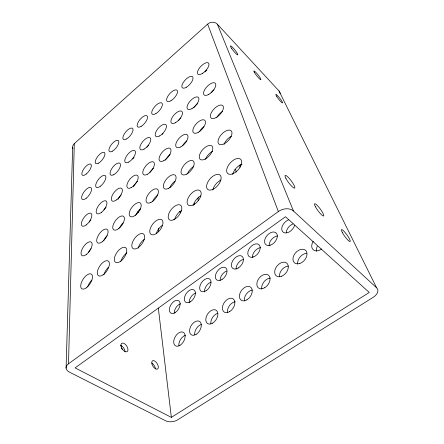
<?xml version="1.0" encoding="UTF-8"?>
<svg xmlns="http://www.w3.org/2000/svg" width="444" height="444" viewBox="0 0 444 444"><rect width="100%" height="100%" fill="white"/><g stroke="black" fill="none" stroke-linecap="round" stroke-linejoin="round"><path stroke-width="0.67" d="M68.498 363.786L74.292 143.634L207.631 24.131A7.043 6.488 -33.5 0 1 217.371 24.215L278.987 90.931L376.617 287.817A9.774 6.077 -21.3 0 1 373.315 297.23L177.511 419.913A8.403 4.718 -8.9 0 1 165.806 420.884L69.297 372.055A9.585 5.866 -3.4 0 1 68.498 363.786L278.349 211.549A11.056 8.048 -20 0 1 293.473 211.011L376.617 287.817M66.089 368.143L72.661 147.43M171.362 417.382L369.258 292.457L285.503 216.733L75.092 367.893L171.362 417.382L158.325 308.119M217.371 24.215L293.473 211.011M207.631 24.131L278.349 211.549M137.823 211.871A3.413 1.399 51 0 1 138.35 212.576M139.433 209.457A3.419 1.388 51 0 1 140.032 210.101M151.948 363.087A4.829 2.503 58.6 0 1 155.428 368.925M321.717 248.99A8.492 5.922 -45.8 0 1 313.175 249.711A8.492 5.922 -45.8 0 1 313.253 241.286M294.6 225.408A7.914 5.167 -47.2 0 1 286.929 232.834A7.914 5.167 -47.2 0 1 281.779 228.122A7.914 5.167 -47.2 0 1 288.539 219.874M219.88 180.042A6.588 3.596 -49.2 0 1 220.823 180.353M234.943 169.38A6.666 3.663 -48.1 0 1 236.064 172.194M239.943 167.305A6.749 3.73 -47 0 1 240.232 164.741M198.335 200.66A6.516 3.53 -50.2 0 1 198.457 197.064M194.283 203.352A6.449 3.463 -51.2 0 1 194.233 204.59M179.271 211.633A6.394 3.397 -52.2 0 1 180.653 212.715M158.702 231.357A6.338 3.324 -53 0 1 158.858 228.172M178.804 345.493A7.77 4.834 -60 0 1 185.509 335.276M194.627 334.726A7.814 4.973 -58.9 0 1 201.371 324.42M210.822 323.709A7.87 5.117 -57.6 0 1 217.599 313.314M227.406 312.454A7.937 5.261 -56.1 0 1 235.276 301.742M244.372 300.882A8.009 5.4 -54.4 0 1 252.314 290.06M261.76 289.055A8.092 5.544 -52.5 0 1 270.324 278.066M279.47 276.662A8.192 5.689 -50.5 0 1 288.228 266.084M297.685 263.997A8.297 5.822 -48.2 0 1 306.554 253.285M316.411 251.249A8.43 5.95 -45.7 0 1 317.299 246.342M174.198 313.331A7.326 4.396 -57.6 0 1 180.575 303.702M189.172 302.753A7.376 4.512 -56.5 0 1 195.588 293.046M204.479 291.947A7.437 4.629 -55.3 0 1 210.928 282.156M220.091 280.408A7.498 4.745 -53.9 0 1 226.612 271.045M236.075 269.086A7.576 4.862 -52.4 0 1 243.673 259.363M252.436 257.526A7.659 4.973 -50.8 0 1 260.622 247.63M269.169 245.943A7.753 5.089 -49 0 1 277.456 235.925M286.236 232.556A7.864 5.195 -47.1 0 1 292.99 223.898M87.618 286.891A8.697 4.207 -57.2 0 1 91.847 280.158M103.929 274.753A8.758 4.34 -56.4 0 1 108.358 267.327M121.04 260.994A8.836 4.479 -55.4 0 1 126.89 252.841M138.251 248.196A8.919 4.618 -54.4 0 1 144.317 239.316M156.255 233.711A9.013 4.756 -53.3 0 1 162.21 225.38M174.581 219.508A9.124 4.895 -52 0 1 181.763 210.373M193.379 205.195A9.252 5.039 -50.7 0 1 200.805 195.854M212.748 189.943A9.391 5.173 -49.2 0 1 220.735 180.253M232.689 174.492A9.552 5.306 -47.6 0 1 242.08 164.158M224.087 144.294A8.98 4.662 -47.1 0 1 231.341 136.253M217.044 117.011A8.48 4.124 -46.7 0 1 222.455 111.461M199.606 131.38A8.342 4.035 -47.9 0 1 203.818 126.673M205.483 159.191A8.83 4.551 -48.4 0 1 212.615 151.282M187.385 173.904A8.702 4.446 -49.7 0 1 193.839 166.411M182.612 145.582A8.22 3.952 -49 0 1 186.763 140.948M178.616 120.324A7.787 3.535 -48.5 0 1 180.924 117.926M193.862 107.681A7.903 3.602 -47.5 0 1 197.497 103.752M211.061 92.724A8.031 3.674 -46.5 0 1 213.975 89.827M205.034 71.917A7.631 3.291 -46.4 0 1 206.882 70.052M162.232 134.399A7.681 3.458 -49.4 0 1 163.004 133.339M165.457 160.173A8.103 3.857 -50 0 1 170.163 154.445M169.797 187.768A8.58 4.335 -50.8 0 1 175.053 181.097M152.619 201.532A8.475 4.224 -52 0 1 157.809 194.938M149.9 172.35A7.998 3.768 -51 0 1 153.424 168.243M146.942 147.314A7.581 3.38 -50.3 0 1 148.557 145.271M132.756 158.919A7.493 3.308 -51.1 0 1 134.038 157.476M133.478 186.536A7.909 3.68 -51.9 0 1 137.579 181.335M135.864 214.968A8.381 4.107 -53 0 1 140.482 208.852M119.525 228.033A8.292 3.996 -54 0 1 123.093 222.866M103.58 240.798A8.22 3.885 -54.8 0 1 107.132 235.681M88.312 252.647A8.153 3.78 -55.6 0 1 91.081 248.662M89.233 222.094A7.687 3.408 -54.3 0 1 90.865 220.03M103.963 209.951A7.753 3.497 -53.6 0 1 106.061 207.398M118.043 199.228A7.826 3.585 -52.8 0 1 121.162 194.938M120.385 345.238A4.973 2.72 57 0 1 125.025 351.537M121.317 348.002A6.621 3.646 57 0 1 122.322 349.378M278.987 90.931A6.494 5.406 -29.1 0 1 280.164 93.479M72.966 148.796A6.41 5.284 3.8 0 1 74.292 143.634M151.937 363.886A4.84 2.481 58.5 0 0 157.548 369.036A4.84 2.481 58.5 0 0 155.672 361.755A4.84 2.481 58.5 0 0 151.937 363.886M276.884 96.714A5.395 0.733 51.9 0 0 282.489 102.93A5.395 0.733 51.9 0 0 278.216 96.354A5.395 0.733 51.9 0 0 276.884 96.714M342.491 232.795A7.365 1.304 54.1 0 0 350.039 241.58A7.365 1.304 54.1 0 0 344.949 232.34A7.365 1.304 54.1 0 0 342.491 232.795M246.953 299.811A8.064 5.372 -54.3 0 0 250.738 287.235A8.064 5.372 -54.3 0 0 239.793 293.834A8.064 5.372 -54.3 0 0 246.953 299.811M264.757 287.706A8.147 5.517 -52.5 0 0 268.409 275.102A8.147 5.517 -52.5 0 0 257.176 281.885A8.147 5.517 -52.5 0 0 264.757 287.706M281.224 276.407A8.247 5.661 -50.5 0 0 287.54 264.002A8.247 5.661 -50.5 0 0 275.724 268.004A8.247 5.661 -50.5 0 0 281.224 276.407M229.581 311.644A7.986 5.234 -56 0 0 233.494 299.106A7.986 5.234 -56 0 0 222.833 305.516A7.986 5.234 -56 0 0 229.581 311.644M212.615 323.149A7.925 5.089 -57.4 0 0 216.65 310.65A7.925 5.089 -57.4 0 0 206.255 316.883A7.925 5.089 -57.4 0 0 212.615 323.149M196.059 334.41A7.87 4.945 -58.7 0 0 200.2 321.944A7.87 4.945 -58.7 0 0 190.071 328.011A7.87 4.945 -58.7 0 0 196.059 334.41M179.887 345.404A7.82 4.806 -59.8 0 0 184.138 332.978A7.82 4.806 -59.8 0 0 174.253 338.883A7.82 4.806 -59.8 0 0 179.887 345.404M299.861 263.464A8.358 5.794 -48.2 0 0 306.149 250.977A8.358 5.794 -48.2 0 0 293.939 255.206A8.358 5.794 -48.2 0 0 299.861 263.464M238.395 267.926A7.626 4.829 -52.4 0 0 242.069 256.31A7.626 4.829 -52.4 0 0 231.774 262.815A7.626 4.829 -52.4 0 0 238.395 267.926M253.524 256.91A7.709 4.945 -50.8 0 0 259.579 245.415A7.709 4.945 -50.8 0 0 248.873 249.378A7.709 4.945 -50.8 0 0 253.524 256.91M270.612 245.082A7.809 5.062 -49.1 0 0 276.651 233.511A7.809 5.062 -49.1 0 0 265.601 237.673A7.809 5.062 -49.1 0 0 270.612 245.082M222.039 279.504A7.548 4.718 -53.9 0 0 225.824 267.91A7.548 4.718 -53.9 0 0 215.778 274.242A7.548 4.718 -53.9 0 0 222.039 279.504M206.044 290.77A7.481 4.595 -55.2 0 0 209.934 279.209A7.481 4.595 -55.2 0 0 200.127 285.375A7.481 4.595 -55.2 0 0 206.044 290.77M190.409 301.815A7.426 4.484 -56.4 0 0 194.4 290.276A7.426 4.484 -56.4 0 0 184.826 296.287A7.426 4.484 -56.4 0 0 190.409 301.815M175.125 312.609A7.37 4.368 -57.5 0 0 179.204 301.104A7.37 4.368 -57.5 0 0 169.863 306.959A7.37 4.368 -57.5 0 0 175.125 312.609M147.258 174.348A8.059 3.719 -51 0 0 154.173 162.793A8.059 3.719 -51 0 0 144.328 167.993A8.059 3.719 -51 0 0 147.258 174.348M163.825 160.695A8.159 3.807 -50 0 0 170.729 149.073A8.159 3.807 -50 0 0 160.55 154.512A8.159 3.807 -50 0 0 163.825 160.695M180.769 146.931A8.275 3.902 -49 0 0 187.662 135.237A8.275 3.902 -49 0 0 177.134 140.931A8.275 3.902 -49 0 0 180.769 146.931M131.097 187.695A7.964 3.63 -51.9 0 0 138.017 176.201A7.964 3.63 -51.9 0 0 128.494 181.169A7.964 3.63 -51.9 0 0 131.097 187.695M116.75 199.767A7.881 3.535 -52.7 0 0 121.712 188.439A7.881 3.535 -52.7 0 0 112.121 195.732A7.881 3.535 -52.7 0 0 116.75 199.767M101.304 212.493A7.803 3.447 -53.5 0 0 106.355 201.182A7.803 3.447 -53.5 0 0 97.008 208.28A7.803 3.447 -53.5 0 0 101.304 212.493M86.214 224.93A7.737 3.358 -54.3 0 0 91.353 213.625A7.737 3.358 -54.3 0 0 82.24 220.54A7.737 3.358 -54.3 0 0 86.214 224.93M198.191 132.368A8.403 3.985 -47.9 0 0 205.067 120.613A8.403 3.985 -47.9 0 0 194.183 126.568A8.403 3.985 -47.9 0 0 198.191 132.368M216.078 117.621A8.541 4.068 -46.8 0 0 222.938 105.805A8.541 4.068 -46.8 0 0 211.677 112.032A8.541 4.068 -46.8 0 0 216.078 117.621M144.017 149.151A7.631 3.336 -50.3 0 0 150.583 138.334A7.631 3.336 -50.3 0 0 141.303 143.556A7.631 3.336 -50.3 0 0 144.017 149.151M159.651 135.936A7.731 3.408 -49.4 0 0 166.211 125.064A7.731 3.408 -49.4 0 0 156.632 130.508A7.731 3.408 -49.4 0 0 159.651 135.936M175.619 122.622A7.842 3.485 -48.5 0 0 182.168 111.688A7.842 3.485 -48.5 0 0 172.278 117.36A7.842 3.485 -48.5 0 0 175.619 122.622M128.743 162.082A7.542 3.258 -51.1 0 0 135.315 151.321A7.542 3.258 -51.1 0 0 126.318 156.327A7.542 3.258 -51.1 0 0 128.743 162.082M113.808 174.681A7.465 3.186 -51.9 0 0 120.385 163.98A7.465 3.186 -51.9 0 0 111.666 168.776A7.465 3.186 -51.9 0 0 113.808 174.681M100.533 186.141A7.387 3.114 -52.6 0 0 105.339 175.641A7.387 3.114 -52.6 0 0 96.47 182.584A7.387 3.114 -52.6 0 0 100.533 186.141M86.219 198.235A7.32 3.036 -53.3 0 0 91.103 187.74A7.32 3.036 -53.3 0 0 82.451 194.505A7.32 3.036 -53.3 0 0 86.219 198.235M192.019 108.575A7.959 3.552 -47.6 0 0 198.557 97.597A7.959 3.552 -47.6 0 0 188.345 103.513A7.959 3.552 -47.6 0 0 192.019 108.575M208.835 94.361A8.092 3.624 -46.6 0 0 215.357 83.328A8.092 3.624 -46.6 0 0 204.812 89.494A8.092 3.624 -46.6 0 0 208.835 94.361M156.671 233.305A9.085 4.701 -53.2 0 0 161.932 219.885A9.085 4.701 -53.2 0 0 150.483 227.994A9.085 4.701 -53.2 0 0 156.671 233.305M173.748 219.73A9.196 4.84 -52 0 0 181.452 206.266A9.196 4.84 -52 0 0 169.83 211.572A9.196 4.84 -52 0 0 173.748 219.73M193.04 205.034A9.324 4.978 -50.7 0 0 200.732 191.464A9.324 4.978 -50.7 0 0 188.661 197.069A9.324 4.978 -50.7 0 0 193.04 205.034M138.328 247.541A8.991 4.562 -54.3 0 0 143.723 234.149A8.991 4.562 -54.3 0 0 132.606 242.002A8.991 4.562 -54.3 0 0 138.328 247.541M120.474 261.35A8.902 4.423 -55.3 0 0 125.991 247.98A8.902 4.423 -55.3 0 0 115.196 255.6A8.902 4.423 -55.3 0 0 120.474 261.35M103.097 274.814A8.825 4.29 -56.2 0 0 108.73 261.477A8.825 4.29 -56.2 0 0 98.235 268.864A8.825 4.29 -56.2 0 0 103.097 274.814M86.175 287.923A8.758 4.157 -57 0 0 91.914 274.62A8.758 4.157 -57 0 0 81.713 281.79A8.758 4.157 -57 0 0 86.175 287.923M212.937 189.36A9.463 5.112 -49.2 0 0 220.601 175.707A9.463 5.112 -49.2 0 0 208.07 181.624A9.463 5.112 -49.2 0 0 212.937 189.36M233.439 173.471A9.629 5.25 -47.7 0 0 241.081 159.723A9.629 5.25 -47.7 0 0 228.055 165.967A9.629 5.25 -47.7 0 0 233.439 173.471M150.855 202.531A8.536 4.168 -51.9 0 0 158.147 190.132A8.536 4.168 -51.9 0 0 147.674 195.271A8.536 4.168 -51.9 0 0 150.855 202.531M168.47 188.423A8.641 4.279 -50.9 0 0 175.752 175.946A8.641 4.279 -50.9 0 0 164.902 181.346A8.641 4.279 -50.9 0 0 168.47 188.423M186.508 174.198A8.763 4.39 -49.7 0 0 193.778 161.638A8.763 4.39 -49.7 0 0 182.528 167.31A8.763 4.39 -49.7 0 0 186.508 174.198M135.265 215.346A8.442 4.057 -53 0 0 140.382 203.063A8.442 4.057 -53 0 0 129.942 210.739A8.442 4.057 -53 0 0 135.265 215.346M118.487 228.76A8.353 3.946 -53.9 0 0 123.715 216.489A8.353 3.946 -53.9 0 0 113.553 223.954A8.353 3.946 -53.9 0 0 118.487 228.76M102.131 241.858A8.275 3.835 -54.7 0 0 107.459 229.609A8.275 3.835 -54.7 0 0 97.575 236.857A8.275 3.835 -54.7 0 0 102.131 241.858M86.18 254.634A8.208 3.73 -55.5 0 0 91.603 242.402A8.208 3.73 -55.5 0 0 81.979 249.45A8.208 3.73 -55.5 0 0 86.18 254.634M205.084 159.091A8.897 4.495 -48.5 0 0 212.332 146.459A8.897 4.495 -48.5 0 0 200.682 152.42A8.897 4.495 -48.5 0 0 205.084 159.091M224.192 143.784A9.052 4.607 -47.2 0 0 231.418 131.074A9.052 4.607 -47.2 0 0 219.342 137.335A9.052 4.607 -47.2 0 0 224.192 143.784M141.103 126.401A7.254 3.003 -49.7 0 0 147.358 116.245A7.254 3.003 -49.7 0 0 138.578 121.451A7.254 3.003 -49.7 0 0 141.103 126.401M155.905 113.614A7.348 3.064 -49 0 0 162.154 103.408A7.348 3.064 -49 0 0 153.102 108.819A7.348 3.064 -49 0 0 155.905 113.614M170.996 100.733A7.454 3.13 -48.2 0 0 177.239 90.471A7.454 3.13 -48.2 0 0 167.915 96.104A7.454 3.13 -48.2 0 0 170.996 100.733M126.629 138.933A7.171 2.942 -50.5 0 0 132.884 128.821A7.171 2.942 -50.5 0 0 124.364 133.827A7.171 2.942 -50.5 0 0 126.629 138.933M112.46 151.16A7.093 2.88 -51.2 0 0 118.72 141.092A7.093 2.88 -51.2 0 0 110.451 145.91A7.093 2.88 -51.2 0 0 112.46 151.16M98.596 163.137A7.021 2.819 -51.8 0 0 104.856 153.125A7.021 2.819 -51.8 0 0 96.825 157.759A7.021 2.819 -51.8 0 0 98.596 163.137M86.241 174.026A6.954 2.758 -52.4 0 0 90.892 164.241A6.954 2.758 -52.4 0 0 82.656 170.862A6.954 2.758 -52.4 0 0 86.241 174.026M186.486 87.179A7.559 3.186 -47.4 0 0 192.718 76.879A7.559 3.186 -47.4 0 0 183.106 82.734A7.559 3.186 -47.4 0 0 186.486 87.179M202.347 73.476A7.681 3.241 -46.5 0 0 208.569 63.131A7.681 3.241 -46.5 0 0 198.651 69.214A7.681 3.241 -46.5 0 0 202.347 73.476M315.468 206.826A7.626 1.437 53.6 0 0 323.465 216.05A7.626 1.437 53.6 0 0 318.431 206.682A7.626 1.437 53.6 0 0 315.468 206.826M254.595 72.716A5.589 0.777 51.5 0 0 260.667 79.687A5.589 0.777 51.5 0 0 256.926 73.526A5.589 0.777 51.5 0 0 254.595 72.716M285.908 178.416A7.937 1.582 53 0 0 294.433 188.162A7.937 1.582 53 0 0 289.499 178.693A7.937 1.582 53 0 0 285.908 178.416M231.546 48.268A5.816 0.827 51 0 0 237.734 54.928A5.816 0.827 51 0 0 233.122 47.946A5.816 0.827 51 0 0 231.546 48.268M121.112 346.575A4.984 2.697 56.9 0 0 127.134 351.67A4.984 2.697 56.9 0 0 125.114 344.156A4.984 2.697 56.9 0 0 121.112 346.575"/></g></svg>
